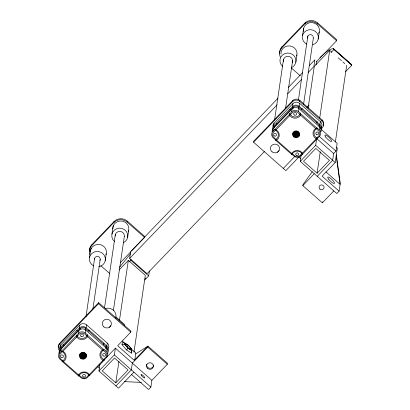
<?xml version="1.0" encoding="UTF-8"?>
<svg xmlns="http://www.w3.org/2000/svg" width="410" height="410" viewBox="0 0 410 410"><rect width="100%" height="100%" fill="white"/><g stroke="black" fill="none" stroke-linecap="round" stroke-linejoin="round"><path stroke-width="0.61" d="M103.679 359.426L104.427 359.801L103.679 359.426L105.621 357.407A3.859 3.685 8.4 0 0 105.36 352.195L103.217 350.309L103.899 349.387L106.482 351.708A4.823 4.602 8.4 0 1 106.764 357.315L89.426 375.632L88.063 374.14A5.627 5.371 8.4 0 0 79.909 374.412L78.7 375.99L78.515 374.868L63.535 361.671A6.591 6.288 8.4 0 0 63.007 351.252L76.603 337.097L76.685 335.226L79.007 332.858A4.823 4.602 8.4 0 1 84.86 332.664L87.494 334.934L86.812 335.857L84.67 333.971A3.859 3.685 8.4 0 0 79.227 334.155L77.285 336.179L76.685 335.226L77.285 336.179M316.817 137.96L317.56 138.329L316.817 137.96L318.76 135.935A3.859 3.685 8.4 0 0 318.493 130.728L316.356 128.843L317.038 127.915L319.615 130.236A4.823 4.602 8.4 0 1 319.902 135.843L302.565 154.16L301.201 152.669A5.627 5.371 8.4 0 0 293.042 152.945L291.833 154.519L291.648 153.401L276.668 140.205A6.591 6.288 8.4 0 0 276.14 129.785L289.737 115.63L289.819 113.754L292.14 111.387A4.823 4.602 8.4 0 1 297.998 111.192L300.627 113.462L299.946 114.39L297.809 112.504A3.859 3.685 8.4 0 0 292.366 112.683L290.423 114.708L289.819 113.754L290.423 114.708M115.717 318.129L116.015 315.567A8.067 7.698 8.4 0 0 105.503 308.469M59.394 350.658A5.053 4.823 8.4 0 1 59.506 344.297L59.66 343.283L98.656 302.677L130.928 331.106L130.78 332.12L117.675 345.763L134.659 360.723L135.807 352.959L131.087 348.802M62.397 351.683L60.454 353.702A3.859 3.685 8.4 0 0 60.716 358.914L62.858 360.8L62.248 361.215L59.67 358.893A4.823 4.602 8.4 0 1 59.383 353.287L59.778 352.82L60.214 349.879L78.986 330.332A4.823 4.602 8.4 0 1 85.787 330.101L106.477 348.326A4.823 4.602 8.4 0 1 107.522 353.861M108.547 348.075A4.823 4.602 8.4 0 0 107.276 343.108L86.541 324.843A4.823 4.602 8.4 0 0 79.781 325.068L60.962 344.661L60.552 347.583A4.823 4.602 8.4 0 0 59.378 351.483M77.449 331.357L77.485 331.101L63.893 345.261L61.305 348.162L61.131 349.315L61.264 348.208L60.552 347.583L63.176 344.631L76.772 330.475L77.449 331.357L80.037 328.661A3.859 3.685 8.4 0 1 85.48 328.477L88.335 330.993L89.021 330.065L104.002 343.262L103.315 344.19L106.169 346.701A3.859 3.685 8.4 0 1 107.42 349.75M61.725 350.801L61.618 351.129L63.278 352.308A5.627 5.371 8.4 0 1 63.678 360.113L62.135 361.4L78.7 375.99L79.263 375.252L81.405 377.138A3.859 3.685 8.4 0 0 86.848 376.954L88.791 374.935L89.534 375.304L87.145 377.743A4.823 4.602 8.4 0 1 81.288 377.938L78.658 375.668L79.263 375.252M89.523 257.413L90.579 250.284M78.551 333.274L78.986 330.332M76.737 330.732L79.325 328.036L79.76 325.094M89.805 254.472A9.425 8.999 8.4 0 1 91.456 245.877L91.604 244.898L114.016 221.564A9.415 8.989 8.4 0 1 127.3 221.118L144.945 236.662M79.822 329.85L80.037 328.661L79.325 328.036A4.823 4.602 8.4 0 1 86.131 327.805L88.98 330.316M86.018 316.438L94.602 258.295M85.229 330.204L85.48 328.477L86.131 327.805L86.561 324.863M85.275 330.24L85.531 328.518M85.357 333.043L85.787 330.101M88.335 330.993L89.021 330.065M92.926 308.822L100.204 259.53M86.438 354.788L86.003 354.773M59.506 344.297L98.508 303.692L98.656 302.677M105.216 260.868L106.267 253.739M111.935 234.074L112.991 226.95M91.456 245.877L113.872 222.538L114.016 221.564M104.535 307.659L115.338 234.474M133.901 372.131L118.485 388.178L98.953 370.973L99.978 364.039M103.315 344.19L104.002 343.262M105.872 348.382L106.123 346.66M105.913 348.428L106.169 346.701L106.815 346.03L107.251 343.088M106.041 351.267L106.477 348.326M113.385 310.534L124.286 236.719M120.432 262.559L144.566 237.431L127.156 222.092L127.3 221.118M127.628 237.528L128.678 230.405M98.953 370.973L114.364 354.922L115.389 347.987M119.484 320.251L128.33 260.365L145.314 275.33L133.957 352.236M264.414 151.531L147.072 273.711L129.668 258.377L130.662 251.622M129.258 261.852L130.836 260.207L130.974 259.284M115.779 382.832L128.11 369.994L114.523 358.022L102.192 370.865L115.779 382.832L118.946 361.4M124.209 325.612L124.389 324.382L115.897 316.899M122.021 344.728L122.349 342.529L125.137 343.206L128.33 345.22L131.318 348.649L131.907 350.955L131.584 353.148L126.644 350.037L122.021 344.728L124.927 344.625L127.915 348.054L131.108 350.068L131.584 353.148M124.927 344.625L125.137 343.206M144.566 237.431L144.612 237.093M130.964 348.428L130.78 349.689L127.935 347.9L125.281 344.846L125.465 343.585L128.309 345.374L130.964 348.428L129.806 349.633M131.108 350.068L131.318 348.649M132.374 362.952L131.349 369.887L115.938 385.933M144.704 280.045L148.671 275.915L149.409 270.928M132.348 363.132L147.764 347.08L147.913 346.071L167.444 363.275L167.295 364.29L151.879 380.336L150.885 387.091L148.574 389.5L131.584 374.54M300.837 158.675L298.952 157.015L285.847 170.657L253.58 142.229L253.728 141.214L292.725 100.609A5.053 4.823 8.4 0 1 299.853 100.373L322.106 119.971A5.053 4.823 8.4 0 1 323.198 125.767M280.327 57.164A9.348 8.928 8.4 0 1 281.04 48.754L281.578 47.247L305.317 22.529A9.368 8.943 8.4 0 1 317.642 22.898L336.753 39.734L336.6 40.744L316.515 61.659M274.572 119.935L283.515 59.368M275.53 130.211L273.588 132.235A3.859 3.685 8.4 0 0 273.854 137.442L275.991 139.328L275.387 139.743L272.804 137.422A4.823 4.602 8.4 0 1 272.522 131.815L272.911 131.349L273.347 128.412L292.12 108.86A4.823 4.602 8.4 0 1 298.926 108.635L319.615 126.859A4.823 4.602 8.4 0 1 320.912 131.841M321.686 126.603A4.823 4.602 8.4 0 0 320.41 121.642L299.674 103.376A4.823 4.602 8.4 0 0 292.914 103.602L274.1 123.195L273.685 126.111A4.823 4.602 8.4 0 0 272.517 130.016M274.228 127.889L274.439 126.695L290.623 109.634L290.587 109.89L289.911 109.004L276.314 123.159L273.685 126.111L274.403 126.741M274.859 129.329L274.751 129.662L276.417 130.841A5.627 5.371 8.4 0 1 276.811 138.647L275.274 139.933L291.833 154.519L292.402 153.781L294.539 155.667A3.859 3.685 8.4 0 0 299.982 155.487L301.924 153.463L302.672 153.832L300.284 156.272A4.823 4.602 8.4 0 1 294.426 156.466L291.797 154.196L292.402 153.781M285.565 108.296L292.648 60.352M295.871 62.11L296.927 54.986M253.58 142.229L292.576 101.624L292.725 100.609M302.524 35.634L303.574 28.51M291.689 111.802L292.12 108.86M289.87 109.26L292.463 106.564L292.894 103.622M281.429 48.262L305.168 23.544L305.317 22.529M292.873 108.957L293.176 107.194L292.463 106.564A4.823 4.602 8.4 0 1 299.264 106.333L302.119 108.85L301.473 109.521L298.618 107.01A3.859 3.685 8.4 0 0 293.176 107.194L290.587 109.89M298.439 99.866L307.864 36.039M298.413 108.773L298.618 107.01L299.264 106.333L299.7 103.397M321.045 129.114L322.301 127.807A5.053 4.823 8.4 0 0 321.952 120.986L299.705 101.383L299.853 100.373M298.49 111.571L298.926 108.635M299.987 114.134L300.55 113.396L300.622 115.261L315.603 128.458A6.591 6.288 8.4 0 0 316.13 138.882L302.539 153.038A6.591 6.288 8.4 0 0 291.648 153.401M301.473 109.521L302.155 108.594L317.135 121.79L316.453 122.718L319.308 125.234A3.859 3.685 8.4 0 1 320.482 128.761M303.574 104.258L313.373 37.899M299.577 133.322L299.141 133.301M336.6 40.744L317.494 23.913L317.642 22.898M314.87 59.824L313.87 66.579L308.115 72.57M318.216 39.088L319.267 31.965M336.359 154.749L340.244 183.357L339.096 191.121L336.784 193.53L300.269 161.361L301.201 155.031M308.12 108.173L314.291 66.379L329.707 50.333L331.593 51.993M316.023 64.995L316.597 61.116M333.817 190.906L322.368 202.827L302.836 185.617L302.985 184.608L312.307 171.652M316.453 122.718L317.135 121.79M300.269 161.361L315.68 145.314L316.617 138.98M319.703 118.085L329.707 50.333M319.093 126.336L319.262 125.188M319.134 126.382L319.308 125.234L319.954 124.558L320.389 121.621M319.18 129.796L319.615 126.859M321.952 120.986L322.106 119.971M317.094 173.225L329.425 160.382L315.838 148.415L303.508 161.253L317.094 173.225L320.271 151.695M322.368 202.827L322.516 201.812M333.694 153.309L332.664 160.274L317.253 176.326M335.375 141.911L346.691 65.293M317.15 138.975L333.663 153.519L335.974 151.111L337.122 143.346L321.348 129.463M339.096 191.121L322.111 176.162L335.211 162.519L337.358 148L336.507 147.251M86.812 335.857L87.412 334.862L87.489 336.733L102.469 349.93A6.591 6.288 8.4 0 0 102.997 360.349L89.4 374.504A6.591 6.288 8.4 0 0 78.515 374.868M299.946 114.39L300.55 113.396M126.644 350.037L127.915 348.054M110.895 325.663L109.301 327.323M119.5 267.253L130.467 253.826M61.305 348.162L60.49 349.433A3.859 3.685 8.4 0 0 60.275 350.371M274.439 126.695L273.629 127.966A3.859 3.685 8.4 0 0 273.485 128.427M103.217 350.309L103.976 349.453L102.397 350.996A5.627 5.371 8.4 0 0 102.792 358.801L104.458 359.98L102.997 360.349M316.356 128.843L317.114 127.987L315.536 129.524A5.627 5.371 8.4 0 0 315.931 137.335L317.596 138.513L316.13 138.882M131.538 250.715L137.637 244.36M137.75 244.242L278.118 98.093M288.302 87.489L302.472 72.734M309.555 65.359L314.424 60.285M129.668 258.377L277.119 104.847M287.748 93.782L301.473 79.489M119.079 269.995L128.33 260.365M330.957 52.654L333.96 49.523L333.238 48.575C327.8 49.369 323.946 54.304 319.851 57.595M306.926 107.271L309.14 104.965M145.135 278.882L146.001 277.98M345.63 71.653L351.795 65.231L351.565 64.611L333.73 48.903M277.473 152.223L279.072 150.557M283.3 168.413L294.754 156.492M101.711 362.384L104.796 359.175M106.554 357.341L115.364 348.172L151.879 380.336M125.732 345.681L127.151 346.578L128.309 345.374M134.7 359.826L147.913 346.071L135.633 353.989M302.836 185.617L314.285 173.696M272.911 131.349L274.792 129.406M59.778 352.82L61.654 350.873M282.29 46.509L281.193 47.739A9.348 8.928 8.4 0 0 279.779 53.725M275.991 139.328L275.274 139.933L276.668 140.205M62.858 360.8L62.135 361.4L63.535 361.671M315.603 128.458L317.073 128.238L300.515 113.652L299.305 115.225A5.627 5.371 8.4 0 1 291.146 115.502L289.783 114.011L274.751 129.662L276.14 129.785M102.469 349.93L103.94 349.709L87.376 335.119L86.167 336.697A5.627 5.371 8.4 0 1 78.013 336.969L76.644 335.477L61.618 351.129L63.007 351.252M124.496 381.648L141.419 382.386M301.924 153.463L302.565 154.16L302.539 153.038M88.791 374.935L89.426 375.632L89.4 374.504M351.565 64.611L333.238 48.575M333.96 49.523L351.795 65.231M338.199 57.81L341.499 60.721M342.919 61.966L344.805 63.632M291.213 67.809L300.284 75.804M317.099 122.047L319.954 124.558A4.823 4.602 8.4 0 1 320.676 130.605M301.509 109.27L316.489 122.467M319.303 136.422L335.974 151.111M315.68 145.314L335.211 162.519M276.314 123.159L276.991 124.045L276.279 123.415M325.94 171.903L340.095 184.367L336.21 155.764M130.836 260.207L148.671 275.915M100.865 265.747L109.803 273.624M98.508 303.692L130.78 332.12M147.764 347.08L167.295 364.29M122.124 340.905L124.958 343.401M103.961 343.513L106.815 346.03A4.823 4.602 8.4 0 1 107.861 351.565M88.37 330.737L103.351 343.934M114.364 354.922L150.885 387.091M97.949 366.899L99.379 368.159M63.176 344.631L63.893 345.261M63.14 344.887L63.852 345.512M292.463 106.564L293.13 107.236M79.325 328.036L79.991 328.702M127.151 346.578L129.427 349.197M306.695 44.142A8.036 7.672 8.4 0 1 304.425 32.123A8.036 7.672 8.4 0 1 317.12 33.292A8.036 7.672 8.4 0 1 312.82 44.705M307.638 38.166A2.87 2.742 8.4 0 1 312.779 35.906M313.096 36.562A2.87 2.742 8.4 0 1 313.173 37.976M303.523 31.503A8.036 7.672 8.4 0 1 312.343 22.622A8.036 7.672 8.4 0 1 318.785 33.389M282.557 66.317A8.041 7.677 8.4 0 1 282.603 54.899A8.041 7.677 8.4 0 1 294.477 56.288A8.041 7.677 8.4 0 1 291.946 67.419M283.464 61.536A4.592 4.382 8.4 0 1 288.455 56.344A4.592 4.382 8.4 0 1 292.14 62.551M280.999 54.084A8.041 7.677 8.4 0 1 289.88 45.946A8.041 7.677 8.4 0 1 296.691 55.919M305.168 23.544A9.368 8.943 8.4 0 1 317.494 23.913M93.7 265.921A8.036 7.672 8.4 0 1 91.666 253.662A8.036 7.672 8.4 0 1 104.473 255.65A8.036 7.672 8.4 0 1 98.805 266.715M90.395 251.781A8.036 7.672 8.4 0 1 99.866 244.478A8.036 7.672 8.4 0 1 105.98 254.702M94.505 259.233A2.87 2.742 8.4 0 1 97.98 256.465A2.87 2.742 8.4 0 1 99.922 260.427M113.037 226.612A8.036 7.672 8.4 0 1 113.329 225.649M114.39 241.418A8.036 7.672 8.4 0 1 114.595 229.877A8.036 7.672 8.4 0 1 126.531 231.732A8.036 7.672 8.4 0 1 123.21 242.792M115.2 235.955A4.592 4.382 8.4 0 1 120.161 231.435A4.592 4.382 8.4 0 1 124.266 236.79M89.477 251.248A9.425 8.999 8.4 0 1 91.604 244.898M113.872 222.538A9.415 8.989 8.4 0 1 127.156 222.092M90.625 249.951A8.036 7.672 8.4 0 1 91.333 248.07M112.817 228.944A8.036 7.672 8.4 0 1 122.277 221.144A8.036 7.672 8.4 0 1 128.197 231.834M321.435 127.151A4.823 4.602 8.4 0 1 321.107 127.664M272.875 126.475A4.823 4.602 8.4 0 1 274.1 123.195M300.622 115.261A6.591 6.288 8.4 0 1 289.737 115.63M272.102 131.712A4.823 4.602 8.4 0 1 273.347 128.412M294.621 135.326A2.409 2.301 8.4 0 1 294.324 132.225A2.409 2.301 8.4 0 1 297.522 131.712A2.409 2.301 8.4 0 1 298.383 134.726M296.353 135.946A2.409 2.301 8.4 0 1 295.728 135.889M299.367 133.537A3.131 2.993 8.4 0 1 295.574 136.561A3.131 2.993 8.4 0 1 293.457 132.235M297.132 133.552A0.963 0.922 8.4 0 1 296.584 134.675A0.963 0.922 8.4 0 1 295.359 134.239A0.963 0.922 8.4 0 1 295.692 133.04M296.656 133.009A0.963 0.922 8.4 0 1 297.024 133.332M294.769 132.691A1.927 1.84 8.4 0 1 295.149 132.384M59.814 348.546A4.823 4.602 8.4 0 1 60.962 344.661M87.489 336.733A6.591 6.288 8.4 0 1 76.603 337.097M59.04 353.784A4.823 4.602 8.4 0 1 60.214 349.879M82 357.146A2.409 2.301 8.4 0 1 80.96 354.03A2.409 2.301 8.4 0 1 84.204 353.077A2.409 2.301 8.4 0 1 85.244 356.193M83.84 357.315A2.409 2.301 8.4 0 1 82.594 357.356M86.228 355.009A3.131 2.993 8.4 0 1 82.846 358.094A3.131 2.993 8.4 0 1 80.042 354.44M83.517 354.476A0.963 0.922 8.4 0 1 83.789 355.921A0.963 0.922 8.4 0 1 82.266 355.777A0.963 0.922 8.4 0 1 82.784 354.409M292.576 101.624A5.053 4.823 8.4 0 1 299.705 101.383M58.43 347.372A5.053 4.823 8.4 0 1 59.66 343.283M153.524 364.91A3.444 3.29 8.4 0 1 149.804 368.298A3.444 3.29 8.4 0 1 146.729 364.285M103.879 326.939A4.592 4.382 8.4 0 0 111.335 324.412A4.592 4.382 8.4 0 0 105.237 319.467A4.592 4.382 8.4 0 0 103.879 326.939M272.055 151.833A4.592 4.382 8.4 0 0 279.512 149.307A4.592 4.382 8.4 0 0 273.409 144.361A4.592 4.382 8.4 0 0 272.055 151.833M274.111 135.802A1.445 1.379 8.4 0 0 276.494 135.105A1.445 1.379 8.4 0 0 274.638 133.47A1.445 1.379 8.4 0 0 274.111 135.802M316.294 134.388A1.445 1.379 8.4 0 0 318.678 133.691A1.445 1.379 8.4 0 0 316.822 132.056A1.445 1.379 8.4 0 0 316.294 134.388M294.18 114.908A1.445 1.379 8.4 0 0 296.563 114.205A1.445 1.379 8.4 0 0 294.708 112.576A1.445 1.379 8.4 0 0 294.18 114.908M296.225 155.287A1.445 1.379 8.4 0 0 298.608 154.585A1.445 1.379 8.4 0 0 296.753 152.95A1.445 1.379 8.4 0 0 296.225 155.287M293.709 136.858A3.618 3.454 8.4 0 0 299.669 135.11A3.618 3.454 8.4 0 0 295.036 131.026A3.618 3.454 8.4 0 0 293.709 136.858M294.882 135.423A1.927 1.84 8.4 0 0 298.06 134.49A1.927 1.84 8.4 0 0 295.584 132.312A1.927 1.84 8.4 0 0 294.882 135.423M294.575 135.633A2.409 2.301 8.4 0 0 298.547 134.465A2.409 2.301 8.4 0 0 295.456 131.748A2.409 2.301 8.4 0 0 294.575 135.633M294.057 136.371A3.131 2.993 8.4 0 0 299.218 134.854A3.131 2.993 8.4 0 0 295.205 131.313A3.131 2.993 8.4 0 0 294.057 136.371M295.405 134.834A1.158 1.107 8.4 0 0 297.311 134.275A1.158 1.107 8.4 0 0 295.83 132.968A1.158 1.107 8.4 0 0 295.405 134.834M295.533 134.7A0.963 0.922 8.4 0 0 297.122 134.234A0.963 0.922 8.4 0 0 295.887 133.142A0.963 0.922 8.4 0 0 295.533 134.7M60.972 357.274A1.445 1.379 8.4 0 0 63.355 356.572A1.445 1.379 8.4 0 0 61.505 354.942A1.445 1.379 8.4 0 0 60.972 357.274M103.156 355.859A1.445 1.379 8.4 0 0 105.539 355.157A1.445 1.379 8.4 0 0 103.689 353.528A1.445 1.379 8.4 0 0 103.156 355.859M81.042 336.379A1.445 1.379 8.4 0 0 83.425 335.677A1.445 1.379 8.4 0 0 81.575 334.042A1.445 1.379 8.4 0 0 81.042 336.379M83.087 376.754A1.445 1.379 8.4 0 0 85.47 376.057A1.445 1.379 8.4 0 0 83.619 374.422A1.445 1.379 8.4 0 0 83.087 376.754M80.575 358.33A3.618 3.454 8.4 0 0 86.53 356.577A3.618 3.454 8.4 0 0 81.897 352.497A3.618 3.454 8.4 0 0 80.575 358.33M81.744 356.895A1.927 1.84 8.4 0 0 84.921 355.962A1.927 1.84 8.4 0 0 82.451 353.784A1.927 1.84 8.4 0 0 81.744 356.895M81.436 357.105A2.409 2.301 8.4 0 0 85.413 355.936A2.409 2.301 8.4 0 0 82.323 353.215A2.409 2.301 8.4 0 0 81.436 357.105M80.919 357.838A3.131 2.993 8.4 0 0 86.085 356.321A3.131 2.993 8.4 0 0 82.067 352.784A3.131 2.993 8.4 0 0 80.919 357.838M82.261 356.357A1.158 1.107 8.4 0 0 84.168 355.793A1.158 1.107 8.4 0 0 82.687 354.491A1.158 1.107 8.4 0 0 82.266 356.305A1.158 1.107 8.4 0 0 84.178 355.742A1.158 1.107 8.4 0 0 82.692 354.44A1.158 1.107 8.4 0 0 82.261 356.357M82.4 356.167A0.963 0.922 8.4 0 0 83.988 355.701A0.963 0.922 8.4 0 0 82.753 354.614A0.963 0.922 8.4 0 0 82.4 356.167M325.735 137.068A4.592 1.127 43.8 0 0 331.511 141.47A4.592 1.127 43.8 0 0 327.59 136.151A4.592 1.127 43.8 0 0 325.735 137.068M147.626 368.441A3.444 3.29 8.4 0 0 153.304 366.776A3.444 3.29 8.4 0 0 148.891 362.891A3.444 3.29 8.4 0 0 147.626 368.441M141.491 375.596A2.527 0.62 43.8 0 0 144.668 378.015A2.527 0.62 43.8 0 0 142.511 375.088A2.527 0.62 43.8 0 0 141.491 375.596M319.887 189.087A2.527 2.409 8.4 0 0 324.049 187.862A2.527 2.409 8.4 0 0 320.81 185.012A2.527 2.409 8.4 0 0 319.887 189.087M328.559 179.103A4.592 1.127 43.8 0 0 334.329 183.506A4.592 1.127 43.8 0 0 330.414 178.186A4.592 1.127 43.8 0 0 328.559 179.103"/></g></svg>
